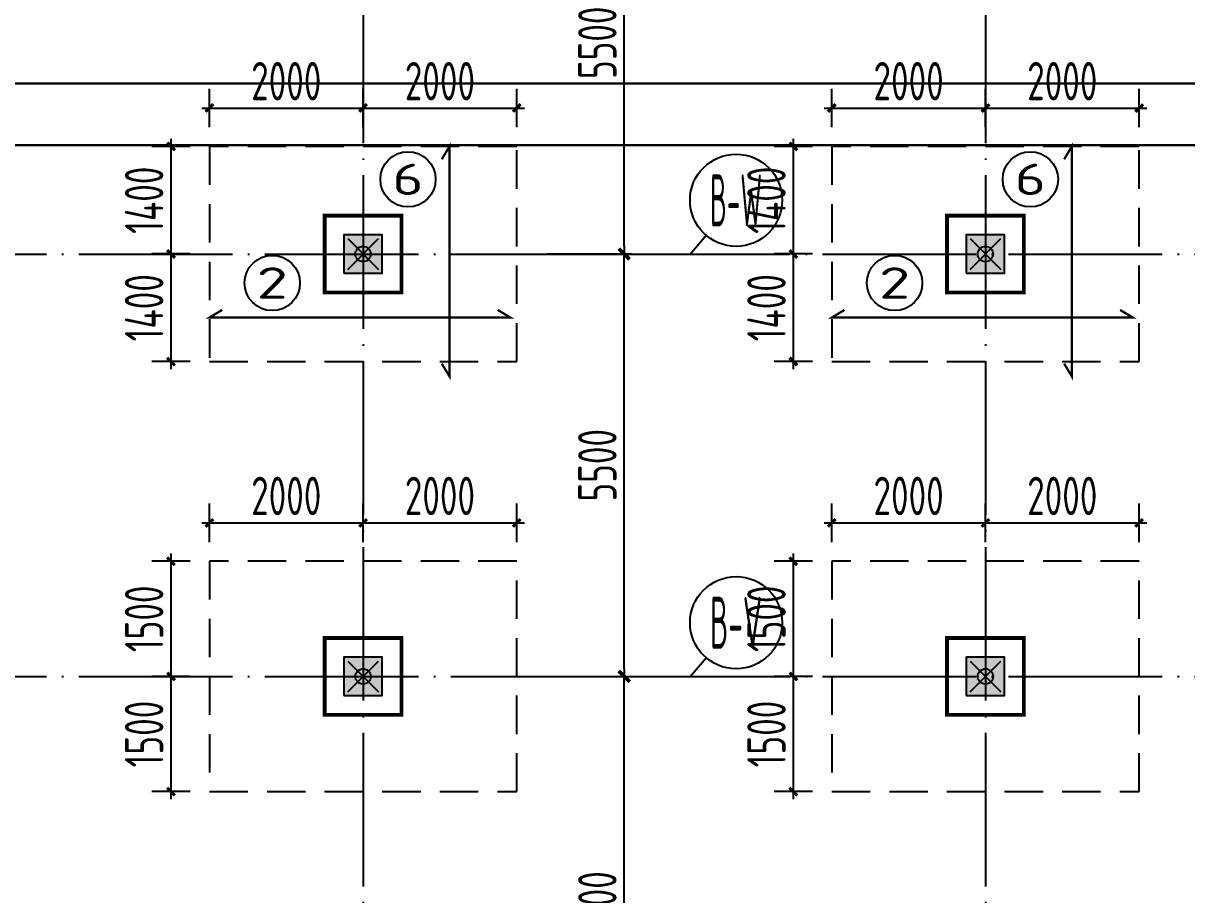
# Model space of a CAD drawing. Extents: x -57409 to 252654, y -8259 to 229119.
# Drawn here: x 114055 to 129198, y 173021 to 184367 of the extents above; entities that cross this region are included whole.
import ezdxf
from ezdxf.enums import TextEntityAlignment as Align

# ---------------------------------------------------------------- set-up
doc = ezdxf.new("R2010")
doc.units = 0
doc.header["$LTSCALE"] = 100
doc.header["$PDMODE"] = 35
doc.header["$PDSIZE"] = 200
doc.linetypes.add('DASHED', pattern=[0.75, 0.5, -0.25])
doc.linetypes.add('DOTE', pattern=[2.42, 2, -0.2, 0.02, -0.2])
doc.layers.get('0').update_dxf_attribs({"linetype": 'CONTINUOUS'})
doc.layers.get('Defpoints').update_dxf_attribs({"linetype": 'CONTINUOUS'})
for name, color, linetype in [('B-TEXT', 3, 'CONTINUOUS'), ('codim', 7, 'CONTINUOUS'), ('COLU', 7, 'CONTINUOUS'), ('CT', 2, 'CONTINUOUS'), ('dote', 253, 'DOTE'), ('h填实-柱墙', 254, 'CONTINUOUS'), ('Z-AXIS', 3, 'CONTINUOUS'), ('Z-TEXT', 2, 'CONTINUOUS'), ('z柱下板带', 140, 'CONTINUOUS'), ('板底钢筋', 24, 'CONTINUOUS')]:
    doc.layers.add(name, color=color, linetype=linetype)
doc.layers.add('重心计算', color=7, linetype='CONTINUOUS', plot=False)
doc.styles.add('_TCH_AXIS', font='tssdeng.shx', dxfattribs={"width": 0.7, "bigfont": 'tssdchn.shx'})
doc.styles.add('COMPLEX', font='tssdeng.shx', dxfattribs={"width": 0.7, "bigfont": 'tssdchn.shx'})
doc.styles.add('Jgcad-DIM', font='tssdeng.shx', dxfattribs={"width": 0.7, "bigfont": 'tssdchn.shx'})
doc.styles.add('TSSD_Dimension', font='tssdeng.shx', dxfattribs={"width": 0.7})
doc.dimstyles.new('TSSD_100_100$0', dxfattribs={"dimtxt": 300, "dimasz": 100, "dimexe": 100, "dimexo": 250, "dimgap": 100, "dimtad": 1, "dimdec": 0, "dimzin": 0, "dimdsep": 46, "dimtxsty": 'TSSD_Dimension', "dimblk": '_tsdbk', "dimblk1": '_tsdbk', "dimblk2": '_tsdbk', "dimsah": 1, "dimcen": 0, "dimdle": 100, "dimclrt": 7, "dimadec": 0, "dimazin": 0, "dimtfac": 1, "dimtdec": 0, "dimtix": 1, "dimtmove": 2, "dimatfit": 3, "dimldrblk": '_tsdbk', "dimfxl": 1, "dimtolj": 1, "dimtzin": 0, "dimarcsym": 0})

# ---------------------------------------------------------------- blocks, each defined once
blk = doc.blocks.new('_tsdbk')
blk.add_line((-1, 0), (0, 0))
at = {"const_width": 0.5}
blk.add_lwpolyline([(-0.7, -0.7), (0.7, 0.7)], dxfattribs=at)
blk = doc.blocks.new('*D234')
at = {"layer": 'Defpoints', "color": 0}
for p in [(120616, 175863), (121877, 175863), (120616, 169863)]:
    blk.add_point(p, dxfattribs=at)
at = {"layer": 'Z-AXIS', "color": 0, "lineweight": -2}
for p, q in [((120866, 175863), (121977, 175863)), ((121877, 169963), (121877, 175763)), ((120866, 169863), (121977, 169863))]:
    blk.add_line(p, q, dxfattribs=at)
at = {"layer": 'Z-AXIS', "color": 0, "lineweight": -2, "xscale": 100, "yscale": 100, "zscale": 100}
for p, rotation in [((121877, 175863), 90), ((121877, 169863), 270)]:
    blk.add_blockref('_tsdbk', p, dxfattribs=dict(at, rotation=rotation))
at = {"layer": 'Z-AXIS', "color": 7, "insert": (121527, 172863), "char_height": 500, "attachment_point": 5, "rotation": 90, "style": 'TSSD_Dimension'}
blk.add_mtext('\\A1;6000', dxfattribs=at)
blk = doc.blocks.new('*D235')
at = {"layer": 'Defpoints', "color": 0}
for p in [(120616, 181363), (121877, 181363), (120616, 175863)]:
    blk.add_point(p, dxfattribs=at)
at = {"layer": 'Z-AXIS', "color": 0, "lineweight": -2}
for p, q in [((120866, 181363), (121977, 181363)), ((121877, 175963), (121877, 181263)), ((120866, 175863), (121977, 175863))]:
    blk.add_line(p, q, dxfattribs=at)
at = {"layer": 'Z-AXIS', "color": 0, "lineweight": -2, "xscale": 100, "yscale": 100, "zscale": 100}
for p, rotation in [((121877, 181363), 90), ((121877, 175863), 270)]:
    blk.add_blockref('_tsdbk', p, dxfattribs=dict(at, rotation=rotation))
at = {"layer": 'Z-AXIS', "color": 7, "insert": (121527, 178613), "char_height": 500, "attachment_point": 5, "rotation": 90, "style": 'TSSD_Dimension'}
blk.add_mtext('\\A1;5500', dxfattribs=at)
blk = doc.blocks.new('*D236')
at = {"layer": 'Defpoints', "color": 0}
for p in [(120616, 186863), (121877, 186863), (120616, 181363)]:
    blk.add_point(p, dxfattribs=at)
at = {"layer": 'Z-AXIS', "color": 0, "lineweight": -2}
for p, q in [((120866, 186863), (121977, 186863)), ((121877, 181463), (121877, 186763)), ((120866, 181363), (121977, 181363))]:
    blk.add_line(p, q, dxfattribs=at)
at = {"layer": 'Z-AXIS', "color": 0, "lineweight": -2, "xscale": 100, "yscale": 100, "zscale": 100}
for p, rotation in [((121877, 186863), 90), ((121877, 181363), 270)]:
    blk.add_blockref('_tsdbk', p, dxfattribs=dict(at, rotation=rotation))
at = {"layer": 'Z-AXIS', "color": 7, "insert": (121527, 184113), "char_height": 500, "attachment_point": 5, "rotation": 90, "style": 'TSSD_Dimension'}
blk.add_mtext('\\A1;5500', dxfattribs=at)
blk = doc.blocks.new('_AXISO')
blk.add_circle((0, 0), 0.5)
at = {"layer": 'B-TEXT', "style": 'COMPLEX', "width": 1.450893}
blk.add_attdef('A', text='', height=0.56, dxfattribs=at).set_placement((0.249375, -0.28), (0.749375, -0.28), align=Align.FIT)
blk = doc.blocks.new('_ArchTick')
at = {"color": 0, "linetype": 'ByBlock', "const_width": 0.4}
blk.add_lwpolyline([(-0.5, -0.5), (0.5, 0.5)], dxfattribs=at)
blk = doc.blocks.new('*D536')
at = {"layer": 'codim', "color": 0, "lineweight": -2}
blk.add_line((124078, 174263), (124078, 175963), dxfattribs=at)
at = {"layer": 'codim', "color": 7, "lineweight": -2}
for p, q in [((124328, 175863), (123828, 175863)), ((124328, 174363), (123828, 174363))]:
    blk.add_line(p, q, dxfattribs=at)
at = {"layer": 'Defpoints', "color": 0}
for p in [(124078, 175863), (124578, 175863), (124578, 174363)]:
    blk.add_point(p, dxfattribs=at)
at = {"layer": 'codim', "color": 0, "lineweight": -2, "xscale": 100, "yscale": 100, "zscale": 100}
for p, rotation in [((124078, 175863), 90), ((124078, 174363), 270)]:
    blk.add_blockref('_ArchTick', p, dxfattribs=dict(at, rotation=rotation))
at = {"layer": 'codim', "color": 1, "insert": (123728, 175113), "char_height": 500, "attachment_point": 5, "rotation": 90, "style": 'Jgcad-DIM'}
blk.add_mtext('\\A1;1500', dxfattribs=at)
blk = doc.blocks.new('*D537')
at = {"layer": 'codim', "color": 7, "lineweight": -2}
for p, q in [((124328, 177363), (123828, 177363)), ((124328, 175863), (123828, 175863))]:
    blk.add_line(p, q, dxfattribs=at)
at = {"layer": 'codim', "color": 0, "lineweight": -2}
blk.add_line((124078, 175763), (124078, 177463), dxfattribs=at)
at = {"layer": 'Defpoints', "color": 0}
for p in [(124078, 177363), (124578, 177363), (124578, 175863)]:
    blk.add_point(p, dxfattribs=at)
at = {"layer": 'codim', "color": 0, "lineweight": -2, "xscale": 100, "yscale": 100, "zscale": 100}
for p, rotation in [((124078, 177363), 90), ((124078, 175863), 270)]:
    blk.add_blockref('_ArchTick', p, dxfattribs=dict(at, rotation=rotation))
at = {"layer": 'codim', "color": 1, "insert": (123728, 176613), "char_height": 500, "attachment_point": 5, "rotation": 90, "style": 'Jgcad-DIM'}
blk.add_mtext('\\A1;1500', dxfattribs=at)
blk = doc.blocks.new('*D538')
at = {"layer": 'codim', "color": 7, "lineweight": -2}
for p, q in [((124578, 177613), (124578, 178113)), ((126578, 177613), (126578, 178113))]:
    blk.add_line(p, q, dxfattribs=at)
at = {"layer": 'codim', "color": 0, "lineweight": -2}
blk.add_line((124478, 177863), (126678, 177863), dxfattribs=at)
at = {"layer": 'Defpoints', "color": 0}
for p in [(126578, 177863), (124578, 177363), (126578, 177363)]:
    blk.add_point(p, dxfattribs=at)
at = {"layer": 'codim', "color": 0, "lineweight": -2, "xscale": 100, "yscale": 100, "zscale": 100, "rotation": 180}
blk.add_blockref('_ArchTick', (124578, 177863), dxfattribs=at)
at = {"layer": 'codim', "color": 0, "lineweight": -2, "xscale": 100, "yscale": 100, "zscale": 100}
blk.add_blockref('_ArchTick', (126578, 177863), dxfattribs=at)
at = {"layer": 'codim', "color": 1, "insert": (125578, 178213), "char_height": 500, "attachment_point": 5, "style": 'Jgcad-DIM'}
blk.add_mtext('\\A1;2000', dxfattribs=at)
blk = doc.blocks.new('*D539')
at = {"layer": 'codim', "color": 7, "lineweight": -2}
for p, q in [((126578, 177613), (126578, 178113)), ((128578, 177613), (128578, 178113))]:
    blk.add_line(p, q, dxfattribs=at)
at = {"layer": 'codim', "color": 0, "lineweight": -2}
blk.add_line((126478, 177863), (128678, 177863), dxfattribs=at)
at = {"layer": 'Defpoints', "color": 0}
for p in [(128578, 177863), (126578, 177363), (128578, 177363)]:
    blk.add_point(p, dxfattribs=at)
at = {"layer": 'codim', "color": 0, "lineweight": -2, "xscale": 100, "yscale": 100, "zscale": 100, "rotation": 180}
blk.add_blockref('_ArchTick', (126578, 177863), dxfattribs=at)
at = {"layer": 'codim', "color": 0, "lineweight": -2, "xscale": 100, "yscale": 100, "zscale": 100}
blk.add_blockref('_ArchTick', (128578, 177863), dxfattribs=at)
at = {"layer": 'codim', "color": 1, "insert": (127578, 178213), "char_height": 500, "attachment_point": 5, "style": 'Jgcad-DIM'}
blk.add_mtext('\\A1;2000', dxfattribs=at)
blk = doc.blocks.new('*D540')
at = {"layer": 'codim', "color": 0, "lineweight": -2}
blk.add_line((115978, 174263), (115978, 175963), dxfattribs=at)
at = {"layer": 'codim', "color": 7, "lineweight": -2}
for p, q in [((116228, 175863), (115728, 175863)), ((116228, 174363), (115728, 174363))]:
    blk.add_line(p, q, dxfattribs=at)
at = {"layer": 'Defpoints', "color": 0}
for p in [(115978, 175863), (116478, 175863), (116478, 174363)]:
    blk.add_point(p, dxfattribs=at)
at = {"layer": 'codim', "color": 0, "lineweight": -2, "xscale": 100, "yscale": 100, "zscale": 100}
for p, rotation in [((115978, 175863), 90), ((115978, 174363), 270)]:
    blk.add_blockref('_ArchTick', p, dxfattribs=dict(at, rotation=rotation))
at = {"layer": 'codim', "color": 1, "insert": (115628, 175113), "char_height": 500, "attachment_point": 5, "rotation": 90, "style": 'Jgcad-DIM'}
blk.add_mtext('\\A1;1500', dxfattribs=at)
blk = doc.blocks.new('*D541')
at = {"layer": 'codim', "color": 7, "lineweight": -2}
for p, q in [((116228, 177363), (115728, 177363)), ((116228, 175863), (115728, 175863))]:
    blk.add_line(p, q, dxfattribs=at)
at = {"layer": 'codim', "color": 0, "lineweight": -2}
blk.add_line((115978, 175763), (115978, 177463), dxfattribs=at)
at = {"layer": 'Defpoints', "color": 0}
for p in [(115978, 177363), (116478, 177363), (116478, 175863)]:
    blk.add_point(p, dxfattribs=at)
at = {"layer": 'codim', "color": 0, "lineweight": -2, "xscale": 100, "yscale": 100, "zscale": 100}
for p, rotation in [((115978, 177363), 90), ((115978, 175863), 270)]:
    blk.add_blockref('_ArchTick', p, dxfattribs=dict(at, rotation=rotation))
at = {"layer": 'codim', "color": 1, "insert": (115628, 176613), "char_height": 500, "attachment_point": 5, "rotation": 90, "style": 'Jgcad-DIM'}
blk.add_mtext('\\A1;1500', dxfattribs=at)
blk = doc.blocks.new('*D542')
at = {"layer": 'codim', "color": 7, "lineweight": -2}
for p, q in [((116478, 177613), (116478, 178113)), ((118478, 177613), (118478, 178113))]:
    blk.add_line(p, q, dxfattribs=at)
at = {"layer": 'codim', "color": 0, "lineweight": -2}
blk.add_line((116378, 177863), (118578, 177863), dxfattribs=at)
at = {"layer": 'Defpoints', "color": 0}
for p in [(118478, 177863), (116478, 177363), (118478, 177363)]:
    blk.add_point(p, dxfattribs=at)
at = {"layer": 'codim', "color": 0, "lineweight": -2, "xscale": 100, "yscale": 100, "zscale": 100, "rotation": 180}
blk.add_blockref('_ArchTick', (116478, 177863), dxfattribs=at)
at = {"layer": 'codim', "color": 0, "lineweight": -2, "xscale": 100, "yscale": 100, "zscale": 100}
blk.add_blockref('_ArchTick', (118478, 177863), dxfattribs=at)
at = {"layer": 'codim', "color": 1, "insert": (117478, 178213), "char_height": 500, "attachment_point": 5, "style": 'Jgcad-DIM'}
blk.add_mtext('\\A1;2000', dxfattribs=at)
blk = doc.blocks.new('*D543')
at = {"layer": 'codim', "color": 7, "lineweight": -2}
for p, q in [((118478, 177613), (118478, 178113)), ((120478, 177613), (120478, 178113))]:
    blk.add_line(p, q, dxfattribs=at)
at = {"layer": 'codim', "color": 0, "lineweight": -2}
blk.add_line((118378, 177863), (120578, 177863), dxfattribs=at)
at = {"layer": 'Defpoints', "color": 0}
for p in [(120478, 177863), (118478, 177363), (120478, 177363)]:
    blk.add_point(p, dxfattribs=at)
at = {"layer": 'codim', "color": 0, "lineweight": -2, "xscale": 100, "yscale": 100, "zscale": 100, "rotation": 180}
blk.add_blockref('_ArchTick', (118478, 177863), dxfattribs=at)
at = {"layer": 'codim', "color": 0, "lineweight": -2, "xscale": 100, "yscale": 100, "zscale": 100}
blk.add_blockref('_ArchTick', (120478, 177863), dxfattribs=at)
at = {"layer": 'codim', "color": 1, "insert": (119478, 178213), "char_height": 500, "attachment_point": 5, "style": 'Jgcad-DIM'}
blk.add_mtext('\\A1;2000', dxfattribs=at)
blk = doc.blocks.new('*D552')
at = {"layer": 'codim', "color": 0, "lineweight": -2}
blk.add_line((124078, 179863), (124078, 181463), dxfattribs=at)
at = {"layer": 'codim', "color": 7, "lineweight": -2}
for p, q in [((124328, 181363), (123828, 181363)), ((124328, 179963), (123828, 179963))]:
    blk.add_line(p, q, dxfattribs=at)
at = {"layer": 'Defpoints', "color": 0}
for p in [(124078, 181363), (124578, 181363), (124578, 179963)]:
    blk.add_point(p, dxfattribs=at)
at = {"layer": 'codim', "color": 0, "lineweight": -2, "xscale": 100, "yscale": 100, "zscale": 100}
for p, rotation in [((124078, 181363), 90), ((124078, 179963), 270)]:
    blk.add_blockref('_ArchTick', p, dxfattribs=dict(at, rotation=rotation))
at = {"layer": 'codim', "color": 1, "insert": (123728, 180663), "char_height": 500, "attachment_point": 5, "rotation": 90, "style": 'Jgcad-DIM'}
blk.add_mtext('\\A1;1400', dxfattribs=at)
blk = doc.blocks.new('*D553')
at = {"layer": 'codim', "color": 0, "lineweight": -2}
blk.add_line((124078, 181263), (124078, 182863), dxfattribs=at)
at = {"layer": 'codim', "color": 7, "lineweight": -2}
for p, q in [((124328, 182763), (123828, 182763)), ((124328, 181363), (123828, 181363))]:
    blk.add_line(p, q, dxfattribs=at)
at = {"layer": 'Defpoints', "color": 0}
for p in [(124078, 182763), (124578, 182763), (124578, 181363)]:
    blk.add_point(p, dxfattribs=at)
at = {"layer": 'codim', "color": 0, "lineweight": -2, "xscale": 100, "yscale": 100, "zscale": 100}
for p, rotation in [((124078, 182763), 90), ((124078, 181363), 270)]:
    blk.add_blockref('_ArchTick', p, dxfattribs=dict(at, rotation=rotation))
at = {"layer": 'codim', "color": 1, "insert": (123728, 182063), "char_height": 500, "attachment_point": 5, "rotation": 90, "style": 'Jgcad-DIM'}
blk.add_mtext('\\A1;1400', dxfattribs=at)
blk = doc.blocks.new('*D554')
at = {"layer": 'codim', "color": 7, "lineweight": -2}
for p, q in [((124578, 183013), (124578, 183513)), ((126578, 183013), (126578, 183513))]:
    blk.add_line(p, q, dxfattribs=at)
at = {"layer": 'codim', "color": 0, "lineweight": -2}
blk.add_line((124478, 183263), (126678, 183263), dxfattribs=at)
at = {"layer": 'Defpoints', "color": 0}
for p in [(126578, 183263), (124578, 182763), (126578, 182763)]:
    blk.add_point(p, dxfattribs=at)
at = {"layer": 'codim', "color": 0, "lineweight": -2, "xscale": 100, "yscale": 100, "zscale": 100, "rotation": 180}
blk.add_blockref('_ArchTick', (124578, 183263), dxfattribs=at)
at = {"layer": 'codim', "color": 0, "lineweight": -2, "xscale": 100, "yscale": 100, "zscale": 100}
blk.add_blockref('_ArchTick', (126578, 183263), dxfattribs=at)
at = {"layer": 'codim', "color": 1, "insert": (125578, 183613), "char_height": 500, "attachment_point": 5, "style": 'Jgcad-DIM'}
blk.add_mtext('\\A1;2000', dxfattribs=at)
blk = doc.blocks.new('*D555')
at = {"layer": 'codim', "color": 7, "lineweight": -2}
for p, q in [((126578, 183013), (126578, 183513)), ((128578, 183013), (128578, 183513))]:
    blk.add_line(p, q, dxfattribs=at)
at = {"layer": 'codim', "color": 0, "lineweight": -2}
blk.add_line((126478, 183263), (128678, 183263), dxfattribs=at)
at = {"layer": 'Defpoints', "color": 0}
for p in [(128578, 183263), (126578, 182763), (128578, 182763)]:
    blk.add_point(p, dxfattribs=at)
at = {"layer": 'codim', "color": 0, "lineweight": -2, "xscale": 100, "yscale": 100, "zscale": 100, "rotation": 180}
blk.add_blockref('_ArchTick', (126578, 183263), dxfattribs=at)
at = {"layer": 'codim', "color": 0, "lineweight": -2, "xscale": 100, "yscale": 100, "zscale": 100}
blk.add_blockref('_ArchTick', (128578, 183263), dxfattribs=at)
at = {"layer": 'codim', "color": 1, "insert": (127578, 183613), "char_height": 500, "attachment_point": 5, "style": 'Jgcad-DIM'}
blk.add_mtext('\\A1;2000', dxfattribs=at)
blk = doc.blocks.new('*D556')
at = {"layer": 'codim', "color": 0, "lineweight": -2}
blk.add_line((115978, 179863), (115978, 181463), dxfattribs=at)
at = {"layer": 'codim', "color": 7, "lineweight": -2}
for p, q in [((116228, 181363), (115728, 181363)), ((116228, 179963), (115728, 179963))]:
    blk.add_line(p, q, dxfattribs=at)
at = {"layer": 'Defpoints', "color": 0}
for p in [(115978, 181363), (116478, 181363), (116478, 179963)]:
    blk.add_point(p, dxfattribs=at)
at = {"layer": 'codim', "color": 0, "lineweight": -2, "xscale": 100, "yscale": 100, "zscale": 100}
for p, rotation in [((115978, 181363), 90), ((115978, 179963), 270)]:
    blk.add_blockref('_ArchTick', p, dxfattribs=dict(at, rotation=rotation))
at = {"layer": 'codim', "color": 1, "insert": (115628, 180663), "char_height": 500, "attachment_point": 5, "rotation": 90, "style": 'Jgcad-DIM'}
blk.add_mtext('\\A1;1400', dxfattribs=at)
blk = doc.blocks.new('*D557')
at = {"layer": 'codim', "color": 0, "lineweight": -2}
blk.add_line((115978, 181263), (115978, 182863), dxfattribs=at)
at = {"layer": 'codim', "color": 7, "lineweight": -2}
for p, q in [((116228, 182763), (115728, 182763)), ((116228, 181363), (115728, 181363))]:
    blk.add_line(p, q, dxfattribs=at)
at = {"layer": 'Defpoints', "color": 0}
for p in [(115978, 182763), (116478, 182763), (116478, 181363)]:
    blk.add_point(p, dxfattribs=at)
at = {"layer": 'codim', "color": 0, "lineweight": -2, "xscale": 100, "yscale": 100, "zscale": 100}
for p, rotation in [((115978, 182763), 90), ((115978, 181363), 270)]:
    blk.add_blockref('_ArchTick', p, dxfattribs=dict(at, rotation=rotation))
at = {"layer": 'codim', "color": 1, "insert": (115628, 182063), "char_height": 500, "attachment_point": 5, "rotation": 90, "style": 'Jgcad-DIM'}
blk.add_mtext('\\A1;1400', dxfattribs=at)
blk = doc.blocks.new('*D558')
at = {"layer": 'codim', "color": 7, "lineweight": -2}
for p, q in [((116478, 183013), (116478, 183513)), ((118478, 183013), (118478, 183513))]:
    blk.add_line(p, q, dxfattribs=at)
at = {"layer": 'codim', "color": 0, "lineweight": -2}
blk.add_line((116378, 183263), (118578, 183263), dxfattribs=at)
at = {"layer": 'Defpoints', "color": 0}
for p in [(118478, 183263), (116478, 182763), (118478, 182763)]:
    blk.add_point(p, dxfattribs=at)
at = {"layer": 'codim', "color": 0, "lineweight": -2, "xscale": 100, "yscale": 100, "zscale": 100, "rotation": 180}
blk.add_blockref('_ArchTick', (116478, 183263), dxfattribs=at)
at = {"layer": 'codim', "color": 0, "lineweight": -2, "xscale": 100, "yscale": 100, "zscale": 100}
blk.add_blockref('_ArchTick', (118478, 183263), dxfattribs=at)
at = {"layer": 'codim', "color": 1, "insert": (117478, 183613), "char_height": 500, "attachment_point": 5, "style": 'Jgcad-DIM'}
blk.add_mtext('\\A1;2000', dxfattribs=at)
blk = doc.blocks.new('*D559')
at = {"layer": 'codim', "color": 7, "lineweight": -2}
for p, q in [((118478, 183013), (118478, 183513)), ((120478, 183013), (120478, 183513))]:
    blk.add_line(p, q, dxfattribs=at)
at = {"layer": 'codim', "color": 0, "lineweight": -2}
blk.add_line((118378, 183263), (120578, 183263), dxfattribs=at)
at = {"layer": 'Defpoints', "color": 0}
for p in [(120478, 183263), (118478, 182763), (120478, 182763)]:
    blk.add_point(p, dxfattribs=at)
at = {"layer": 'codim', "color": 0, "lineweight": -2, "xscale": 100, "yscale": 100, "zscale": 100, "rotation": 180}
blk.add_blockref('_ArchTick', (118478, 183263), dxfattribs=at)
at = {"layer": 'codim', "color": 0, "lineweight": -2, "xscale": 100, "yscale": 100, "zscale": 100}
blk.add_blockref('_ArchTick', (120478, 183263), dxfattribs=at)
at = {"layer": 'codim', "color": 1, "insert": (119478, 183613), "char_height": 500, "attachment_point": 5, "style": 'Jgcad-DIM'}
blk.add_mtext('\\A1;2000', dxfattribs=at)
blk = doc.blocks.new('后浇带现场')
at = {"color": 6, "lineweight": 30}
for points in [[(714656, 762040), (714656, 738930), (710056, 738930), (710056, 730049), (775507, 730049), (775507, 772730)], [(715456, 762040), (715456, 738130), (710856, 738130), (710856, 730849), (774707, 730849), (774707, 772730)]]:
    blk.add_lwpolyline(points, dxfattribs=at)

msp = doc.modelspace()

# ---------------------------------------------------------------- hatches: boundary and pattern name
at = {"layer": 'h填实-柱墙'}
for points in [[(118227.6, 181112.7), (118727.6, 181112.7), (118727.6, 181612.7), (118227.6, 181612.7)], [(126327.6, 181112.7), (126827.6, 181112.7), (126827.6, 181612.7), (126327.6, 181612.7)], [(118227.6, 175612.7), (118727.6, 175612.7), (118727.6, 176112.7), (118227.6, 176112.7)], [(126327.6, 175612.7), (126827.6, 175612.7), (126827.6, 176112.7), (126327.6, 176112.7)]]:
    msp.add_hatch(color=256, dxfattribs=at).paths.add_polyline_path(points)

# ---------------------------------------------------------------- linework, layer by layer
at = {"layer": 'COLU'}
for points in [[(118227.6, 181112.7), (118727.6, 181112.7), (118727.6, 181612.7), (118227.6, 181612.7)], [(126327.6, 181112.7), (126827.6, 181112.7), (126827.6, 181612.7), (126327.6, 181612.7)], [(118227.6, 175612.7), (118727.6, 175612.7), (118727.6, 176112.7), (118227.6, 176112.7)], [(126327.6, 175612.7), (126827.6, 175612.7), (126827.6, 176112.7), (126327.6, 176112.7)]]:
    msp.add_lwpolyline(points, close=True, dxfattribs=at)
at = {"layer": 'CT', "const_width": 50}
for points in [[(117977.6, 180862.7), (118977.6, 180862.7), (118977.6, 181862.7), (117977.6, 181862.7)], [(126077.6, 180862.7), (127077.6, 180862.7), (127077.6, 181862.7), (126077.6, 181862.7)], [(117977.6, 175362.7), (118977.6, 175362.7), (118977.6, 176362.7), (117977.6, 176362.7)], [(126077.6, 175362.7), (127077.6, 175362.7), (127077.6, 176362.7), (126077.6, 176362.7)]]:
    msp.add_lwpolyline(points, close=True, dxfattribs=at)
at = {"layer": 'dote', "ltscale": 10}
for p, q in [((118477.6, 218687.9), (118477.6, 63864)), ((126577.6, 218687.9), (126577.6, 73862.7)), ((44598.4, 181362.7), (219938.2, 181362.7)), ((44598.4, 175862.7), (219938.2, 175862.7))]:
    msp.add_line(p, q, dxfattribs=at)
at = {"layer": 'Z-AXIS'}
for p, q in [((122733.2, 181362.7), (122942.7, 181607.2)), ((120865.6, 181362.7), (122733.2, 181362.7)), ((122733.2, 175862.7), (122942.7, 176107.2)), ((120865.6, 175862.7), (122733.2, 175862.7))]:
    msp.add_line(p, q, dxfattribs=at)
at = {"layer": 'z柱下板带', "color": 181, "linetype": 'DASHED', "ltscale": 10}
for points in [[(116477.6, 179962.7), (120477.6, 179962.7), (120477.6, 182762.7), (116477.6, 182762.7)], [(124577.6, 179962.7), (128577.6, 179962.7), (128577.6, 182762.7), (124577.6, 182762.7)]]:
    msp.add_lwpolyline(points, close=True, dxfattribs=at)
at = {"layer": 'z柱下板带', "linetype": 'DASHED', "ltscale": 10}
for points in [[(116477.6, 174362.7), (120477.6, 174362.7), (120477.6, 177362.7), (116477.6, 177362.7)], [(124577.6, 174362.7), (128577.6, 174362.7), (128577.6, 177362.7), (124577.6, 177362.7)]]:
    msp.add_lwpolyline(points, close=True, dxfattribs=at)
at = {"layer": '板底钢筋', "const_width": 30}
for points in [[(119502.3, 179935.7), (119602.3, 179769), (119602.3, 182762.7), (119502.3, 182596.1)], [(127602.3, 179935.7), (127702.3, 179769), (127702.3, 182762.7), (127602.3, 182596.1)], [(116644.3, 180635.1), (116477.6, 180535.1), (120396.7, 180535.1), (120230.1, 180635.1)], [(124744.3, 180635.1), (124577.6, 180535.1), (128496.7, 180535.1), (128330.1, 180635.1)]]:
    msp.add_lwpolyline(points, dxfattribs=at)
at = {"layer": '重心计算', "color": 5}
for p in [(118477.6, 181362.7), (118477.6, 181362.7), (118477.6, 181362.7), (126577.6, 181362.7), (126577.6, 181362.7), (126577.6, 181362.7), (118477.6, 175862.7), (118477.6, 175862.7), (118477.6, 175862.7), (126577.6, 175862.7), (126577.6, 175862.7), (126577.6, 175862.7)]:
    msp.add_point(p, dxfattribs=at)

# ---------------------------------------------------------------- block references
at = {"color": 3, "lineweight": 30}
msp.add_blockref('后浇带现场', (-627579.1, -547267.4), dxfattribs=at)
at = {"layer": 'Z-AXIS'}
ref = msp.add_blockref('_AXISO', (123333.2, 182062.7), dxfattribs=dict(at, xscale=1199.999999999998, yscale=1200, zscale=1200, rotation=359.9996457873846))
ref.add_attrib('A', 'B-W', dxfattribs={"color": 7, "height": 678.82, "rotation": 359.99965, "style": '_TCH_AXIS', "width": 0.38806}).set_placement((122993.7, 181723.3), (123672.6, 181723.3), align=Align.FIT)
ref = msp.add_blockref('_AXISO', (123333.2, 176562.7), dxfattribs=dict(at, xscale=1199.999999999998, yscale=1200, zscale=1200, rotation=359.9996457873846))
ref.add_attrib('A', 'B-V', dxfattribs={"color": 7, "height": 678.82, "rotation": 359.99965, "style": '_TCH_AXIS', "width": 0.412698}).set_placement((122993.7, 176223.3), (123672.6, 176223.3), align=Align.FIT)
at = {"layer": 'Z-TEXT'}
ref = msp.add_blockref('_AXISO', (119062.5, 182335.2), dxfattribs=dict(at, xscale=720.0000000000074, yscale=720, zscale=720, rotation=359.9996457873825))
ref.add_attrib('A', '6', dxfattribs={"layer": 'Z-AXIS', "color": 7, "height": 407.3, "rotation": 359.99965, "style": '_TCH_AXIS', "width": 2}).set_placement((118858.9, 182131.6), (119266.2, 182131.6), align=Align.FIT)
ref = msp.add_blockref('_AXISO', (127162.5, 182335.2), dxfattribs=dict(at, xscale=720.0000000000074, yscale=720, zscale=720, rotation=359.9996457873825))
ref.add_attrib('A', '6', dxfattribs={"layer": 'Z-AXIS', "color": 7, "height": 407.3, "rotation": 359.99965, "style": '_TCH_AXIS', "width": 2}).set_placement((126958.9, 182131.6), (127366.2, 182131.6), align=Align.FIT)
ref = msp.add_blockref('_AXISO', (117295.6, 180985.4), dxfattribs=dict(at, xscale=720.0000000000074, yscale=720, zscale=720, rotation=359.9996457873825))
ref.add_attrib('A', '2', dxfattribs={"layer": 'Z-AXIS', "color": 7, "height": 407.3, "rotation": 359.99965, "style": '_TCH_AXIS', "width": 1.857143}).set_placement((117091.9, 180781.8), (117499.2, 180781.8), align=Align.FIT)
ref = msp.add_blockref('_AXISO', (125395.6, 180985.4), dxfattribs=dict(at, xscale=720.0000000000074, yscale=720, zscale=720, rotation=359.9996457873825))
ref.add_attrib('A', '2', dxfattribs={"layer": 'Z-AXIS', "color": 7, "height": 407.3, "rotation": 359.99965, "style": '_TCH_AXIS', "width": 1.857143}).set_placement((125191.9, 180781.8), (125599.2, 180781.8), align=Align.FIT)

# ---------------------------------------------------------------- dimensions: what is measured, and where the dimension line sits
at = {"layer": 'codim'}
for base, p1, p2, picture, middle in [((118477.6, 183262.7), (116477.6, 182762.7), (118477.6, 182762.7), '*D558', (117477.6, 183612.7)), ((120477.6, 183262.7), (118477.6, 182762.7), (120477.6, 182762.7), '*D559', (119477.6, 183612.7)), ((126577.6, 183262.7), (124577.6, 182762.7), (126577.6, 182762.7), '*D554', (125577.6, 183612.7)), ((128577.6, 183262.7), (126577.6, 182762.7), (128577.6, 182762.7), '*D555', (127577.6, 183612.7)), ((118477.6, 177862.7), (116477.6, 177362.7), (118477.6, 177362.7), '*D542', (117477.6, 178212.7)), ((120477.6, 177862.7), (118477.6, 177362.7), (120477.6, 177362.7), '*D543', (119477.6, 178212.7))]:
    dim = msp.add_linear_dim(base=base, p1=p1, p2=p2, dimstyle='TSSD_100_100$0', override={"dimtxt": 500, "dimexe": 250, "dimtxsty": 'Jgcad-DIM', "dimblk": 'ArchTick', "dimblk1": 'ArchTick', "dimblk2": 'ArchTick', "dimclre": 7, "dimclrt": 1, "dimadec": 3}, dxfattribs=at)
    dim.commit()
    dim.dimension.update_dxf_attribs({"geometry": picture, "text_midpoint": middle})
for base, p1, p2, angle, picture, middle in [((115977.6, 182762.7), (116477.6, 181362.7), (116477.6, 182762.7), 90, '*D557', (115627.6, 182062.7)), ((124077.6, 182762.7), (124577.6, 181362.7), (124577.6, 182762.7), 90, '*D553', (123727.6, 182062.7)), ((115977.6, 181362.7), (116477.6, 179962.7), (116477.6, 181362.7), 90, '*D556', (115627.6, 180662.7)), ((124077.6, 181362.7), (124577.6, 179962.7), (124577.6, 181362.7), 90, '*D552', (123727.6, 180662.7)), ((126577.6, 177862.7), (124577.6, 177362.7), (126577.6, 177362.7), 0, '*D538', (125577.6, 178212.7)), ((128577.6, 177862.7), (126577.6, 177362.7), (128577.6, 177362.7), 0, '*D539', (127577.6, 178212.7)), ((115977.6, 177362.7), (116477.6, 175862.7), (116477.6, 177362.7), 90, '*D541', (115627.6, 176612.7)), ((124077.6, 177362.7), (124577.6, 175862.7), (124577.6, 177362.7), 90, '*D537', (123727.6, 176612.7)), ((115977.6, 175862.7), (116477.6, 174362.7), (116477.6, 175862.7), 90, '*D540', (115627.6, 175112.7)), ((124077.6, 175862.7), (124577.6, 174362.7), (124577.6, 175862.7), 90, '*D536', (123727.6, 175112.7))]:
    dim = msp.add_linear_dim(base=base, p1=p1, p2=p2, angle=angle, dimstyle='TSSD_100_100$0', override={"dimtxt": 500, "dimexe": 250, "dimtxsty": 'Jgcad-DIM', "dimblk": 'ArchTick', "dimblk1": 'ArchTick', "dimblk2": 'ArchTick', "dimclre": 7, "dimclrt": 1, "dimadec": 3}, dxfattribs=at)
    dim.commit()
    dim.dimension.update_dxf_attribs({"geometry": picture, "text_midpoint": middle})
at = {"layer": 'Z-AXIS'}
for base, p1, p2, picture, middle in [((121877.1, 186862.7), (120615.6, 181362.7), (120615.6, 186862.7), '*D236', (121527.1, 184112.7)), ((121877.1, 181362.7), (120615.6, 175862.7), (120615.6, 181362.7), '*D235', (121527.1, 178612.7)), ((121877.1, 175862.7), (120615.6, 169862.7), (120615.6, 175862.7), '*D234', (121527.1, 172862.7))]:
    dim = msp.add_linear_dim(base=base, p1=p1, p2=p2, angle=90, dimstyle='TSSD_100_100$0', override={"dimtxt": 500}, dxfattribs=at)
    dim.commit()
    dim.dimension.update_dxf_attribs({"geometry": picture, "text_midpoint": middle})

doc.saveas('drawing.dxf')
